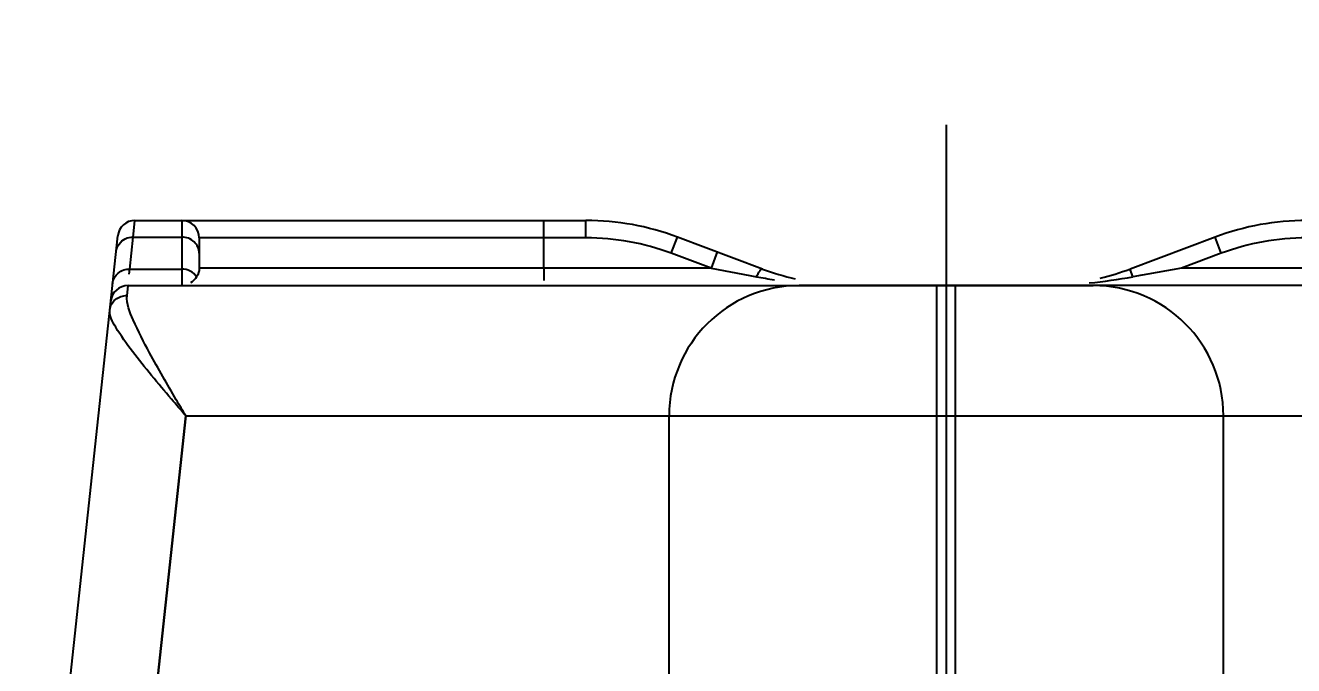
# Model space of a CAD drawing. Header units: millimetres. Extents: x -97344 to -49824, y -57049 to -40247.
# Drawn here: x -69300.27 to -69285.66, y -52775.27 to -52767.89 of the extents above; entities that cross this region are included whole.
import ezdxf

# ---------------------------------------------------------------- set-up
doc = ezdxf.new("R2010")
doc.units = ezdxf.units.MM
doc.header["$LTSCALE"] = 200
doc.header["$PDSIZE"] = -1
doc.linetypes.add('DOT_CENTER', pattern=[14, 12, -1, 0, -1])
for name, color, linetype in [('03___PRT_ALL_CURVES', 7, 'Continuous'), ('1', 7, 'Continuous'), ('DIM', 3, 'Continuous'), ('LAY0001', 7, 'Continuous')]:
    doc.layers.add(name, color=color, linetype=linetype)
doc.styles.add('TSSD_Dimension', font='tssdeng.shx', dxfattribs={"width": 0.7, "bigfont": 'hztxt.shx'})
doc.dimstyles.new('TSSD_20_20', dxfattribs={"dimtxt": 60, "dimasz": 20, "dimexe": 20, "dimexo": 50, "dimgap": 20, "dimtad": 1, "dimdec": 0, "dimzin": 0, "dimdsep": 46, "dimtxsty": 'TSSD_Dimension', "dimblk": 'ARCHTICK', "dimcen": 0, "dimdle": 20, "dimclrt": 7, "dimadec": 0, "dimazin": 0, "dimtfac": 1, "dimtdec": 0, "dimtix": 1, "dimtmove": 2, "dimatfit": 3, "dimfxl": 1, "dimtolj": 1, "dimtzin": 0, "dimarcsym": 0})

# ---------------------------------------------------------------- blocks, each defined once
blk = doc.blocks.new('Top1', base_point=(668.75, -75.52))
at = {"layer": '1', "color": 1, "linetype": 'DOT_CENTER'}
for p, q in [((418.75, 43.169), (418.75, -93.98)), ((918.75, 43.169), (918.75, -93.98))]:
    blk.add_line(p, q, dxfattribs=at)
blk = doc.blocks.new('*U1521')
blk.add_blockref('Top1', (0, -50.114))
blk = doc.blocks.new('*U1522')
at = {"layer": 'DIM', "color": 0, "linetype": 'ByBlock', "lineweight": -2, "transparency": 16777216}
for p in [(0, 0), (500, 0)]:
    blk.add_blockref('*U1521', p, dxfattribs=at)
blk = doc.blocks.new('2250')
at = {"layer": '03___PRT_ALL_CURVES', "color": 7, "linetype": 'Continuous'}
blk.add_line((-45096.543, -64399.34), (-45098.053, -64413.465), dxfattribs=at)
at = {"layer": 'LAY0001', "color": 7, "linetype": 'Continuous'}
for p, q in [((-45097.147, -64397.281), (-45097.128, -64397.09)), ((-45097.147, -64397.281), (-45097.128, -64397.095)), ((-45097.128, -64397.09), (-45091.932, -64397.09)), ((-45096.588, -64397.09), (-45096.588, -64397.834)), ((-45092.416, -64397.29), (-45092.416, -64397.09)), ((-45091.932, -64397.29), (-45091.932, -64397.09)), ((-45584.683, -64397.281), (-45585.664, -64397.649)), ((-45584.613, -64397.468), (-45584.683, -64397.281)), ((-45099.048, -64413.358), (-45097.327, -64397.268)), ((-45097.327, -64397.273), (-45097.327, -64397.268)), ((-45097.186, -64397.649), (-45097.147, -64397.281)), ((-45097.147, -64397.281), (-45096.588, -64397.281)), ((-45096.388, -64397.29), (-45096.388, -64397.64)), ((-45091.932, -64397.29), (-45096.375, -64397.29)), ((-45092.416, -64397.64), (-45092.416, -64397.29)), ((-45090.949, -64397.468), (-45090.878, -64397.281)), ((-45089.897, -64397.649), (-45090.878, -64397.281)), ((-45584.613, -64397.468), (-45585.071, -64397.64)), ((-45090.491, -64397.64), (-45090.949, -64397.468)), ((-45090.421, -64397.452), (-45090.491, -64397.64)), ((-45585.631, -64397.738), (-45585.664, -64397.649)), ((-45585.071, -64397.64), (-45585.631, -64397.738)), ((-45585.479, -64397.711), (-45585.553, -64397.724)), ((-45579.174, -64397.64), (-45585.071, -64397.64)), ((-45097.193, -64397.707), (-45097.186, -64397.649)), ((-45097.186, -64397.649), (-45096.588, -64397.649)), ((-45090.491, -64397.64), (-45096.388, -64397.64)), ((-45092.416, -64397.64), (-45092.416, -64397.781)), ((-45090.491, -64397.64), (-45090.045, -64397.723)), ((-45090.045, -64397.723), (-45089.967, -64397.738)), ((-45578.353, -64397.84), (-45589.474, -64397.84)), ((-45587.674, -64403.538), (-45587.674, -64397.84)), ((-45097.219, -64397.955), (-45097.208, -64397.843)), ((-45097.219, -64397.955), (-45097.208, -64397.843)), ((-45097.208, -64397.843), (-45097.208, -64397.84)), ((-45097.208, -64397.84), (-45086.088, -64397.84)), ((-45087.888, -64403.538), (-45087.888, -64397.84)), ((-45590.974, -64403.07), (-45590.974, -64399.34)), ((-45590.974, -64399.34), (-45579.04, -64399.34)), ((-45097.439, -64407.717), (-45096.543, -64399.34)), ((-45096.543, -64399.34), (-45084.588, -64399.34)), ((-45084.588, -64403.069), (-45084.588, -64399.34))]:
    blk.add_line(p, q, dxfattribs=at)
for centre, radius, start, end in [((-45583.63, -64400.09), 3, 90, 110.556), ((-45097.128, -64397.29), 0.2, 90, 173.8953), ((-45096.588, -64397.29), 0.2, 0, 90), ((-45091.932, -64400.09), 3, 69.444, 90), ((-45583.63, -64400.09), 2.8, 90, 110.556), ((-45091.932, -64400.09), 2.8, 69.444, 90), ((-45586.718, -64394.84), 3, 283.6991, 290.556), ((-45088.844, -64394.84), 3, 249.444, 256.9407), ((-45589.474, -64399.34), 1.5, 90, 180), ((-45586.805, -64391.315), 6.529, 275.8973, 280.357), ((-45097.208, -64398.04), 0.2, 90, 173.8953), ((-45088.921, -64392.154), 5.681, 259.3896, 261.4945), ((-45086.088, -64399.34), 1.5, 0, 90)]:
    blk.add_arc(centre, radius, start, end, dxfattribs=at)
for points in [[(-45097.241, -64397.301), (-45097.212, -64397.287), (-45097.179, -64397.28), (-45097.147, -64397.281)], [(-45097.346, -64397.447), (-45097.339, -64397.387), (-45097.295, -64397.327), (-45097.241, -64397.301)], [(-45096.418, -64397.738), (-45096.453, -64397.684), (-45096.524, -64397.649), (-45096.588, -64397.649)], [(-45096.388, -64397.64), (-45096.388, -64397.674), (-45096.399, -64397.709), (-45096.418, -64397.738)], [(-45096.418, -64397.738), (-45096.435, -64397.766), (-45096.46, -64397.792), (-45096.488, -64397.81)]]:
    blk.add_open_spline(points, degree=3, dxfattribs=at)
for points, knots in [([(-45096.388, -64397.468), (-45096.388, -64397.42), (-45096.434, -64397.318), (-45096.537, -64397.281), (-45096.588, -64397.281)], [0, 0, 0, 0, 0.488377, 1, 1, 1, 1]), ([(-45097.385, -64397.815), (-45097.38, -64397.77), (-45097.331, -64397.679), (-45097.234, -64397.648), (-45097.186, -64397.649)], [0, 0, 0, 0, 0.488854, 1, 1, 1, 1]), ([(-45089.967, -64397.738), (-45089.956, -64397.714), (-45089.94, -64397.686), (-45089.908, -64397.644), (-45089.897, -64397.649)], [0, 0, 0, 0, 0.693637, 1, 1, 1, 1]), ([(-45097.418, -64398.118), (-45097.413, -64398.074), (-45097.363, -64397.984), (-45097.266, -64397.954), (-45097.219, -64397.955)], [0, 0, 0, 0, 0.486422, 1, 1, 1, 1]), ([(-45096.96, -64398.616), (-45097.028, -64398.491), (-45097.132, -64398.283), (-45097.228, -64398.05), (-45097.219, -64397.955)], [0, 0, 0, 0, 0.598818, 1, 1, 1, 1]), ([(-45097.158, -64398.599), (-45097.227, -64398.509), (-45097.328, -64398.364), (-45097.425, -64398.188), (-45097.418, -64398.118)], [0, 0, 0, 0, 0.617604, 1, 1, 1, 1]), ([(-45096.543, -64399.34), (-45096.598, -64399.276), (-45096.806, -64399.032), (-45097.014, -64398.787), (-45097.158, -64398.599)], [0, 0, 0, 0, 0.262972, 1, 1, 1, 1]), ([(-45096.543, -64399.34), (-45096.579, -64399.278), (-45096.721, -64399.038), (-45096.861, -64398.797), (-45096.96, -64398.616)], [0, 0, 0, 0, 0.257805, 1, 1, 1, 1])]:
    blk.add_open_spline(points, degree=3, knots=knots, dxfattribs=at)
blk = doc.blocks.new('*U1514')
at = {"layer": 'DIM', "color": 3}
blk.add_blockref('2250', (45347.11, 64440.647), dxfattribs=at)
blk = doc.blocks.new('*U1516')
at = {"layer": 'DIM', "color": 0, "linetype": 'ByBlock', "lineweight": -2, "transparency": 16777216}
for p in [(0, 0), (500, 0)]:
    blk.add_blockref('*U1514', p, dxfattribs=at)
blk = doc.blocks.new('_ArchTick')
at = {"color": 0, "linetype": 'ByBlock', "const_width": 0.5}
blk.add_lwpolyline([(-0.70711, -0.70711), (0.70711, 0.70711)], dxfattribs=at)
blk = doc.blocks.new('*D1491')
at = {"layer": 'Defpoints', "color": 0, "transparency": 16777216}
for p in [(-45071.959, -64428.152), (-45571.959, -64590.668), (-45071.959, -64590.668)]:
    blk.add_point(p, dxfattribs=at)
at = {"layer": 'DIM', "color": 0, "lineweight": -2, "transparency": 16777216}
for p, q in [((-45571.959, -64540.668), (-45571.959, -64408.152)), ((-45071.959, -64540.668), (-45071.959, -64408.152)), ((-45591.959, -64428.152), (-45051.959, -64428.152))]:
    blk.add_line(p, q, dxfattribs=at)
at = {"layer": 'DIM', "color": 0, "lineweight": -2, "transparency": 16777216, "xscale": 20, "yscale": 20, "zscale": 20, "rotation": 180}
blk.add_blockref('_ArchTick', (-45571.959, -64428.152), dxfattribs=at)
at = {"layer": 'DIM', "color": 0, "lineweight": -2, "transparency": 16777216, "xscale": 20, "yscale": 20, "zscale": 20}
blk.add_blockref('_ArchTick', (-45071.959, -64428.152), dxfattribs=at)
at = {"layer": 'DIM', "color": 7, "transparency": 16777216, "insert": (-45321.959, -64378.152), "char_height": 60, "attachment_point": 5, "style": 'TSSD_Dimension'}
blk.add_mtext('\\A1;500', dxfattribs=at)
blk = doc.blocks.new('*D1602')
at = {"layer": 'Defpoints', "color": 0, "transparency": 16777216}
for p in [(-57789.665, -52343.765), (-69789.665, -52769.04), (-57789.665, -52769.04)]:
    blk.add_point(p, dxfattribs=at)
at = {"layer": 'DIM', "color": 0, "lineweight": -2, "transparency": 16777216}
for p, q in [((-69789.665, -52719.04), (-69789.665, -52323.765)), ((-57789.665, -52719.04), (-57789.665, -52323.765)), ((-69809.665, -52343.765), (-57769.665, -52343.765))]:
    blk.add_line(p, q, dxfattribs=at)
at = {"layer": 'DIM', "color": 0, "lineweight": -2, "transparency": 16777216, "xscale": 20, "yscale": 20, "zscale": 20, "rotation": 180}
blk.add_blockref('_ArchTick', (-69789.665, -52343.765), dxfattribs=at)
at = {"layer": 'DIM', "color": 0, "lineweight": -2, "transparency": 16777216, "xscale": 20, "yscale": 20, "zscale": 20}
blk.add_blockref('_ArchTick', (-57789.665, -52343.765), dxfattribs=at)
at = {"layer": 'DIM', "color": 7, "transparency": 16777216, "insert": (-63789.665, -52293.765), "char_height": 60, "attachment_point": 5, "style": 'TSSD_Dimension'}
blk.add_mtext('\\A1;12000', dxfattribs=at)
blk = doc.blocks.new('*U1523')
at = {"layer": 'DIM', "color": 3}
dim = blk.add_linear_dim(base=(250, 41.258), p1=(-250, -121.258), p2=(250, -121.258), dimstyle='TSSD_20_20', dxfattribs=at)
dim.commit()
dim.dimension.update_dxf_attribs({"geometry": '*D1491', "text_midpoint": (0, 91.258), "insert": (45321.959, 64469.41)})
blk = doc.blocks.new('*U1524')
at = {"layer": 'DIM', "color": 0, "linetype": 'ByBlock', "lineweight": -2, "transparency": 16777216}
for p in [(0, 0), (500, 0)]:
    blk.add_blockref('*U1523', p, dxfattribs=at)

msp = doc.modelspace()

# ---------------------------------------------------------------- block references
at = {"layer": 'DIM', "color": 3}
for name, p in [('*U1524', (-69539.665, -52647.781)), ('*U1522', (-69539.665, -52837.614)), ('*U1516', (-69548.994, -52813.697))]:
    msp.add_blockref(name, p, dxfattribs=at)

# ---------------------------------------------------------------- dimensions: what is measured, and where the dimension line sits
at = {"layer": 'DIM'}
dim = msp.add_linear_dim(base=(-57789.665, -52343.765), p1=(-69789.665, -52769.04), p2=(-57789.665, -52769.04), dimstyle='TSSD_20_20', dxfattribs=at)
dim.commit()
dim.dimension.update_dxf_attribs({"geometry": '*D1602', "text_midpoint": (-63789.665, -52293.765)})

doc.saveas('drawing.dxf')
